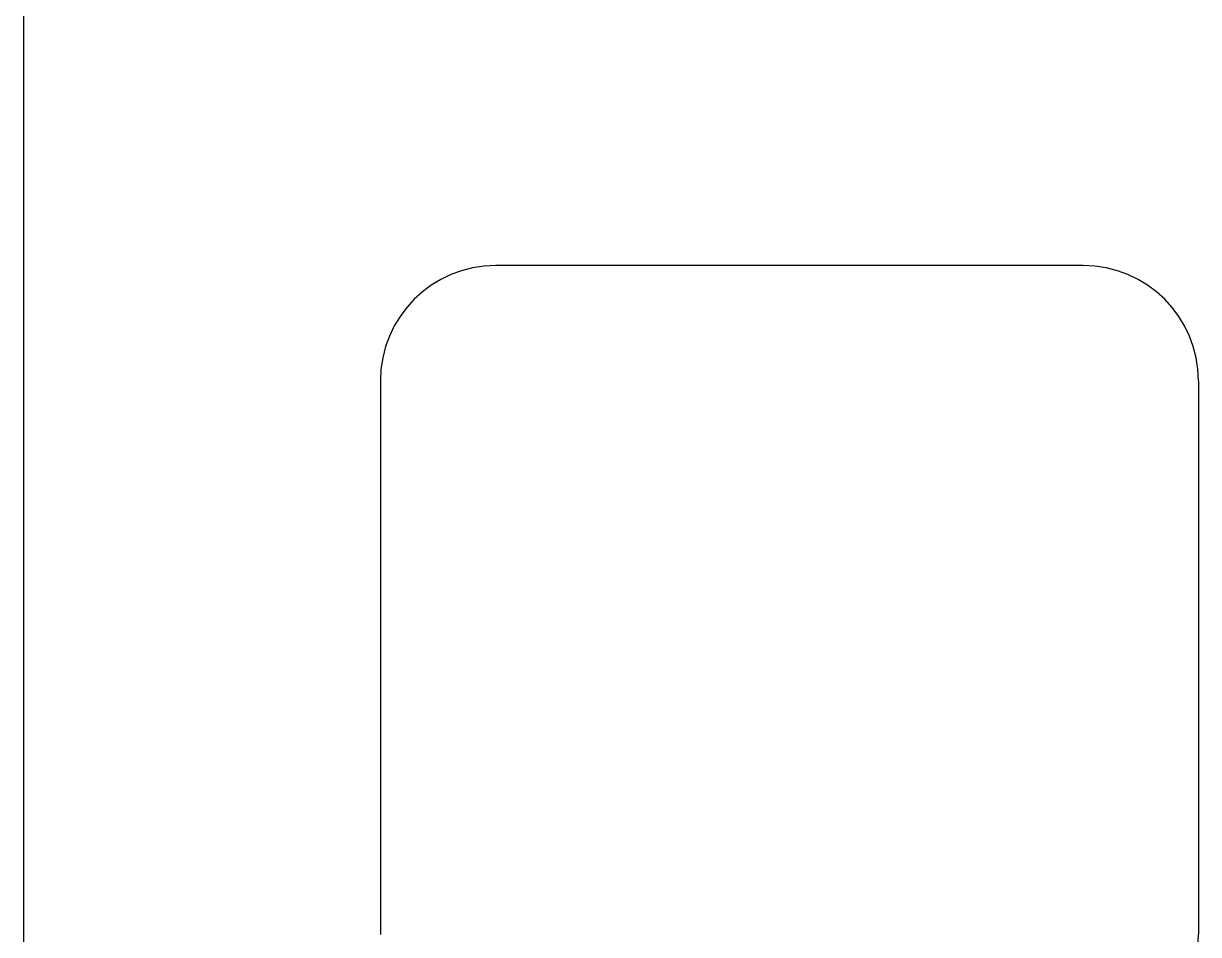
# Model space of a CAD drawing. Header units: millimetres. Extents: x -9 to 276, y -90 to 14.
# Drawn here: x -9 to 12.11, y -81.18 to -64.8 of the extents above; entities that cross this region are included whole.
import ezdxf

# ---------------------------------------------------------------- set-up
doc = ezdxf.new("R2010")
doc.units = ezdxf.units.MM
doc.layers.add('BLACK', color=7, linetype='CONTINUOUS')

msp = doc.modelspace()

# ---------------------------------------------------------------- linework, layer by layer
at = {"layer": 'BLACK', "linetype": 'Continuous'}
for p, q in [((-8.998551, -62.236114), (-8.998551, -65.710419)), ((-8.998551, -65.710419), (-8.998551, -69.184725)), ((-8.998551, -69.184725), (-8.998552, -72.659031)), ((10.03895, -69.15205), (-0.511051, -69.15205)), ((-2.58605, -71.22705), (-2.58605, -81.177051)), ((12.11395, -71.22705), (12.11395, -81.17705)), ((-8.998552, -72.659031), (-8.998552, -76.133336)), ((-8.998552, -76.133336), (-8.998552, -77.870489)), ((-8.998552, -77.870489), (-8.998552, -79.607642)), ((-8.998552, -79.607642), (-8.998552, -80.476218)), ((-8.998552, -80.476218), (-8.998552, -81.778633))]:
    msp.add_line(p, q, dxfattribs=at)
at = {"layer": 'BLACK'}
for centre, radius, start, end in [((-0.511046, -71.227054), 2.075004, 90.0001381, 179.9998896), ((10.03895, -71.22705), 2.075, 0, 90), ((10.03895, -81.17705), 2.075, 270, 0)]:
    msp.add_arc(centre, radius, start, end, dxfattribs=at)

doc.saveas('drawing.dxf')
